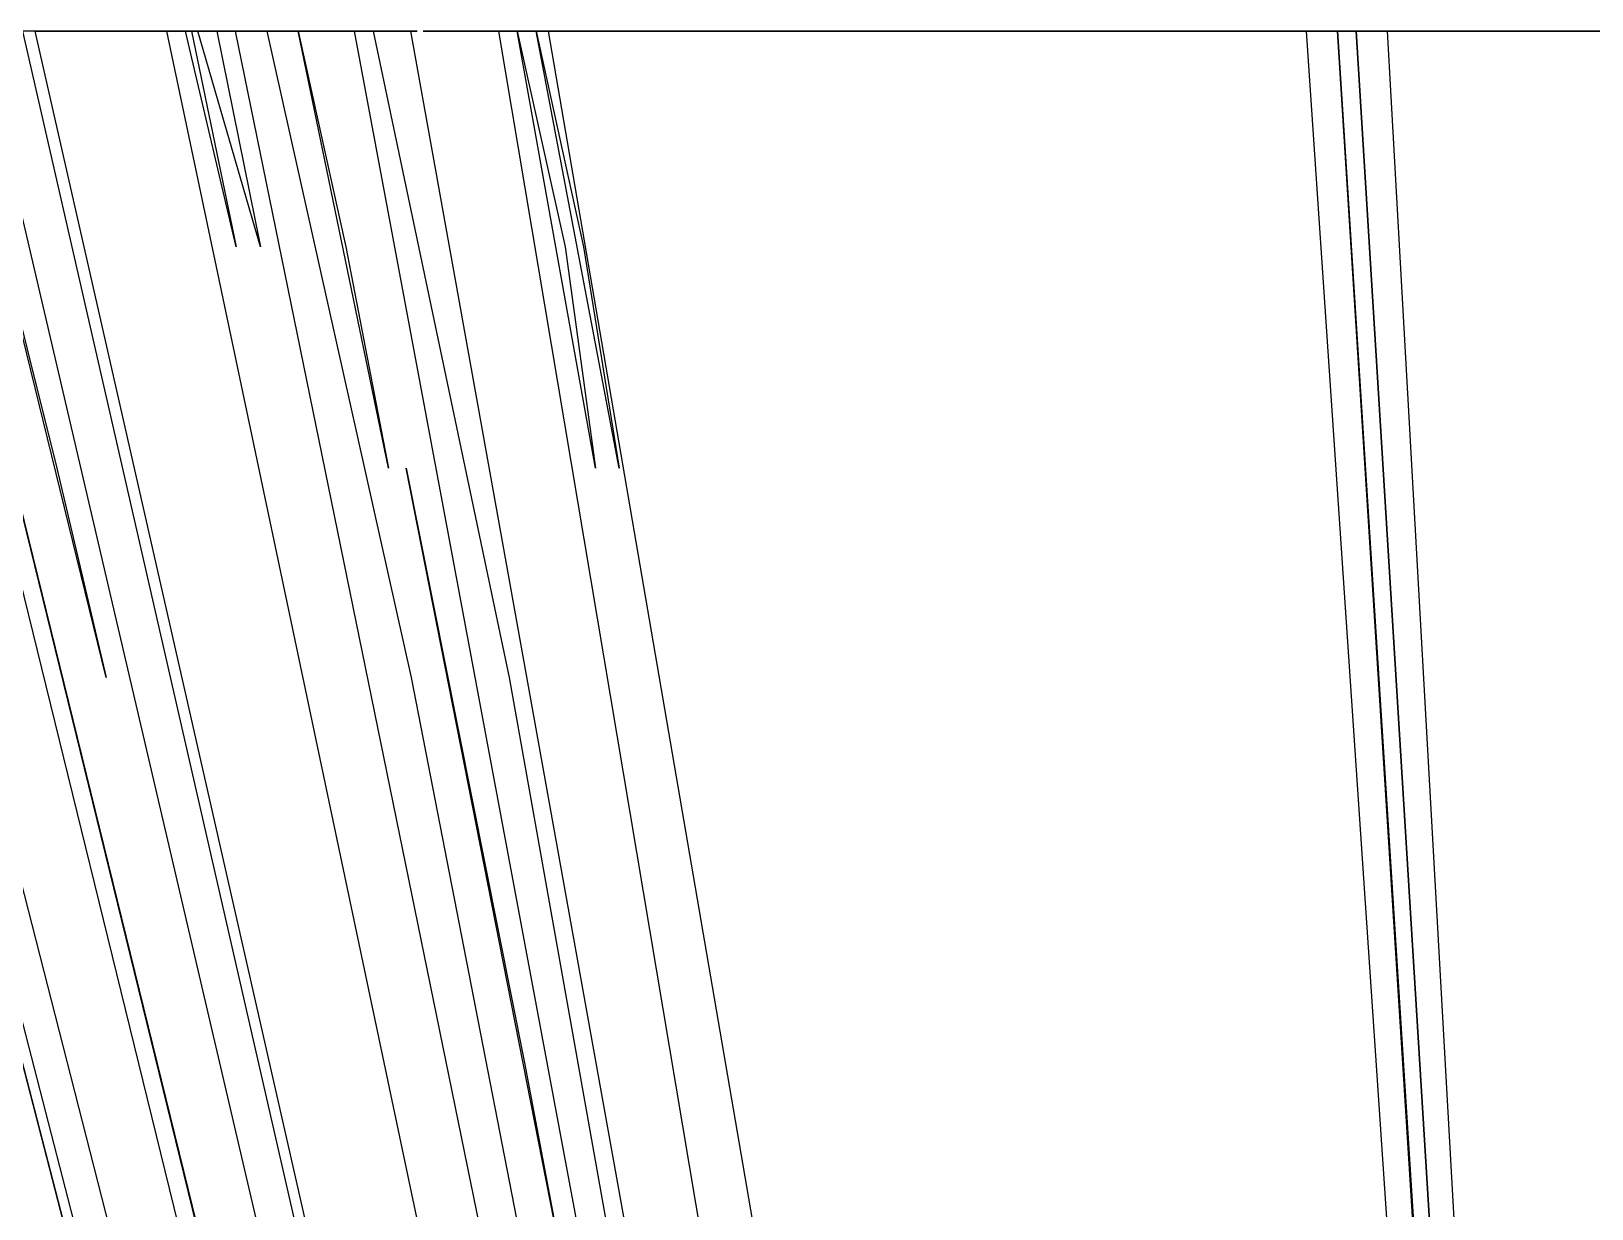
# Model space of a CAD drawing. Extents: x -11977 to 11953, y 2004 to 30000.
# Drawn here: x -6788 to -946, y 25590 to 30000 of the extents above; entities that cross this region are included whole.
import ezdxf

# ---------------------------------------------------------------- set-up
doc = ezdxf.new("R2010")
doc.units = 0

msp = doc.modelspace()

# ---------------------------------------------------------------- linework, layer by layer
for p, q in [((-4355.6701, 17154.6392), (-7640.625, 30000)), ((-7335.9375, 30000), (-4330.2491, 17765.1246)), ((-5711.3744, 23658.7678), (-7265.625, 30000)), ((-7265.625, 30000), (-5850, 24233.0097)), ((-6507.1823, 27580.1105), (-7101.5625, 30000)), ((-7101.5625, 30000), (-6692.0455, 28363.6364)), ((-3447.3214, 14857.1429), (-6984.375, 30000)), ((-6562.5, 30000, 278.5714), (-6820.3125, 30000, 278.5714)), ((-6820.3125, 30000, 207.1429), (-2135.3612, 9490.4943)), ((-2093.2203, 9401.1299), (-6773.4375, 30000, 82.1429)), ((-6773.4375, 30000, 82.1429), (-6773.4375, 30000, 236.9048)), ((-6773.4375, 30000, 236.9048), (-6679.6875, 30000, 278.5714)), ((-6703.125, 30000, 1082.1429), (-6398.4375, 30000, 1082.1429)), ((-6609.375, 30000, 1105.9524), (-6703.125, 30000, 1094.0476)), ((-6703.125, 30000, 1094.0476), (-6585.9375, 30000, 1088.0952)), ((-6679.6875, 30000, 1082.1429), (-6703.125, 30000, 1082.1429)), ((-6679.6875, 30000, 278.5714), (-6562.5, 30000, 278.5714)), ((-6585.9375, 30000, 1088.0952), (-6679.6875, 30000, 1082.1429)), ((-6328.125, 30000, 1088.0952), (-6609.375, 30000, 1094.0476)), ((-6609.375, 30000, 1094.0476), (-6304.6875, 30000, 1105.9524)), ((-6304.6875, 30000, 1105.9524), (-6609.375, 30000, 1105.9524)), ((-6210.9375, 30000, 278.5714), (-6468.75, 30000, 278.5714)), ((-6468.75, 30000, 278.5714), (-6304.6875, 30000, 266.6667)), ((-6398.4375, 30000, 1082.1429), (-6328.125, 30000, 1088.0952)), ((-6234.375, 30000, 1540.4762), (-6398.4375, 30000, 1546.4286)), ((-6398.4375, 30000, 1546.4286), (-6375, 30000, 1540.4762)), ((-6281.25, 30000, 808.3333), (-6375, 30000, 772.619)), ((-6375, 30000, 772.619), (-6375, 30000, 689.2857)), ((-6375, 30000, 689.2857), (-6281.25, 30000, 570.2381)), ((-6375, 30000, 1540.4762), (-6234.375, 30000, 1540.4762)), ((-6281.25, 30000, 570.2381), (-6351.5625, 30000, 564.2857)), ((-6351.5625, 30000, 564.2857), (-6281.25, 30000, 338.0952)), ((-6257.8125, 30000, 897.619), (-6328.125, 30000, 850)), ((-6328.125, 30000, 850), (-6281.25, 30000, 808.3333)), ((-6257.8125, 30000, 486.9048), (-6328.125, 30000, 498.8095)), ((-6328.125, 30000, 498.8095), (-6257.8125, 30000, 492.8571)), ((-6304.6875, 30000, 266.6667), (-6281.25, 30000, 165.4762)), ((-6234.375, 30000, 510.7143), (-6304.6875, 30000, 516.6667)), ((-6304.6875, 30000, 516.6667), (-6281.25, 30000, 540.4762)), ((-6281.25, 30000, 165.4762), (-2217.8112, 10712.4464)), ((-6281.25, 30000, 332.1429), (-6281.25, 30000, 463.0952)), ((-6281.25, 30000, 463.0952), (-6234.375, 30000, 475)), ((-6281.25, 30000, 338.0952), (-6281.25, 30000, 332.1429)), ((-6281.25, 30000, 540.4762), (-6234.375, 30000, 516.6667)), ((-6210.9375, 30000, 94.0476), (-6257.8125, 30000, 123.8095)), ((-6257.8125, 30000, 123.8095), (-6234.375, 30000, 272.619)), ((-5882.8125, 30000, 903.5714), (-6257.8125, 30000, 897.619)), ((-6257.8125, 30000, 492.8571), (-6257.8125, 30000, 486.9048)), ((-6234.375, 30000, 272.619), (-6164.0625, 30000, 195.2381)), ((-6234.375, 30000, 475), (-6023.4375, 30000, 445.2381)), ((-6234.375, 30000, 516.6667), (-6234.375, 30000, 510.7143)), ((-6140.625, 30000, 225), (-6210.9375, 30000, 278.5714)), ((-6187.5, 30000, 105.9524), (-6210.9375, 30000, 94.0476)), ((-6021.0526, 29192.9825), (-6210.9375, 30000)), ((-6210.9375, 30000), (-6187.5, 30000)), ((-6187.5, 30000), (-6210.9375, 30000, 82.1429)), ((-6210.9375, 30000, 82.1429), (-6187.5, 30000)), ((-5695.3125, 30000, 278.5714), (-6210.9375, 30000, 302.381)), ((-6210.9375, 30000, 302.381), (-5859.375, 30000, 284.5238)), ((-6140.625, 30000, 867.8571), (-6210.9375, 30000, 879.7619)), ((-6210.9375, 30000, 879.7619), (-6140.625, 30000, 873.8095)), ((-6164.0625, 30000), (-6187.5, 30000, 105.9524)), ((-6187.5, 30000), (-6021.0526, 29192.9825)), ((-6187.5, 30000), (-6187.5, 30000)), ((-6023.4375, 30000, 219.0476), (-6187.5, 30000, 219.0476)), ((-6187.5, 30000, 219.0476), (-6046.875, 30000, 225)), ((-5578.125, 30000), (-6164.0625, 30000)), ((-6164.0625, 30000, 195.2381), (-5859.375, 30000, 177.381)), ((-5929.8246, 29192.9825), (-6164.0625, 30000)), ((-6164.0625, 30000), (-6117.1875, 30000)), ((-6140.625, 30000), (-6164.0625, 30000)), ((-6164.0625, 30000), (-6023.4375, 30000)), ((-5390.625, 30000, 183.3333), (-6140.625, 30000, 225)), ((-5765.625, 30000), (-6140.625, 30000)), ((-6140.625, 30000, 873.8095), (-6140.625, 30000, 867.8571)), ((-6117.1875, 30000), (-6093.75, 30000)), ((-5953.125, 30000, 480.9524), (-6117.1875, 30000, 486.9048)), ((-6117.1875, 30000, 486.9048), (-5976.5625, 30000, 498.8095)), ((-6000, 30000, 635.7143), (-6117.1875, 30000, 653.5714)), ((-6117.1875, 30000, 653.5714), (-5953.125, 30000, 647.619)), ((-6000, 30000, 915.4762), (-6117.1875, 30000, 933.3333)), ((-6117.1875, 30000, 933.3333), (-6023.4375, 30000, 921.4286)), ((-6093.75, 30000), (-5929.8246, 29192.9825)), ((-5742.1875, 30000, 844.0476), (-6093.75, 30000, 873.8095)), ((-6093.75, 30000, 873.8095), (-5812.5, 30000, 873.8095)), ((-6000, 30000, 742.8571), (-6093.75, 30000, 742.8571)), ((-6093.75, 30000, 742.8571), (-6070.3125, 30000, 760.7143)), ((-5976.5625, 30000, 498.8095), (-6070.3125, 30000, 504.7619)), ((-6070.3125, 30000, 504.7619), (-6046.875, 30000, 522.619)), ((-6000, 30000, 564.2857), (-6070.3125, 30000, 594.0476)), ((-6070.3125, 30000, 594.0476), (-6000, 30000, 600)), ((-6046.875, 30000, 605.9524), (-6070.3125, 30000, 623.8095)), ((-6070.3125, 30000, 623.8095), (-5976.5625, 30000, 617.8571)), ((-6000, 30000, 671.4286), (-6070.3125, 30000, 683.3333)), ((-6070.3125, 30000, 683.3333), (-6023.4375, 30000, 701.1905)), ((-6070.3125, 30000, 760.7143), (-6023.4375, 30000, 748.8095)), ((-5976.5625, 30000, 766.6667), (-6070.3125, 30000, 766.6667)), ((-6070.3125, 30000, 766.6667), (-6046.875, 30000, 784.5238)), ((-6023.4375, 30000), (-6046.875, 30000)), ((-6046.875, 30000), (-6023.4375, 30000)), ((-5929.6875, 30000, 207.1429), (-6046.875, 30000, 207.1429)), ((-6046.875, 30000, 207.1429), (-5953.125, 30000, 213.0952)), ((-6046.875, 30000, 225), (-6023.4375, 30000, 219.0476)), ((-5812.5, 30000, 475), (-6046.875, 30000, 463.0952)), ((-6046.875, 30000, 463.0952), (-5953.125, 30000, 480.9524)), ((-6046.875, 30000, 522.619), (-5906.25, 30000, 516.6667)), ((-5953.125, 30000, 534.5238), (-6046.875, 30000, 546.4286)), ((-6046.875, 30000, 546.4286), (-5929.6875, 30000, 540.4762)), ((-5976.5625, 30000, 611.9048), (-6046.875, 30000, 605.9524)), ((-6046.875, 30000, 784.5238), (-6000, 30000, 772.619)), ((-3655.3506, 18420.6642), (-6023.4375, 30000)), ((-6023.4375, 30000), (-5859.375, 30000)), ((-6023.4375, 30000), (-6023.4375, 30000)), ((-6023.4375, 30000), (-5625, 30000)), ((-6023.4375, 30000, 445.2381), (-5882.8125, 30000, 451.1905)), ((-5953.125, 30000, 647.619), (-6023.4375, 30000, 641.6667)), ((-6023.4375, 30000, 641.6667), (-6000, 30000, 635.7143)), ((-6023.4375, 30000, 701.1905), (-5953.125, 30000, 695.2381)), ((-6023.4375, 30000, 748.8095), (-6000, 30000, 742.8571)), ((-6023.4375, 30000, 921.4286), (-6000, 30000, 915.4762)), ((-5953.125, 30000, 570.2381), (-6000, 30000, 564.2857)), ((-6000, 30000, 600), (-5953.125, 30000, 576.1905)), ((-5976.5625, 30000, 677.381), (-6000, 30000, 671.4286)), ((-6000, 30000, 772.619), (-5976.5625, 30000, 766.6667)), ((-5882.8125, 30000), (-5976.5625, 30000)), ((-5976.5625, 30000), (-5953.125, 30000)), ((-5976.5625, 30000, 617.8571), (-5976.5625, 30000, 611.9048)), ((-5953.125, 30000, 695.2381), (-5976.5625, 30000, 677.381)), ((-5953.125, 30000), (-5906.25, 30000)), ((-5953.125, 30000, 213.0952), (-5929.6875, 30000, 207.1429)), ((-5929.6875, 30000, 540.4762), (-5953.125, 30000, 534.5238)), ((-5953.125, 30000, 576.1905), (-5953.125, 30000, 570.2381)), ((-5859.375, 30000), (-5906.25, 30000)), ((-5906.25, 30000), (-5365.1934, 27580.1105)), ((-5906.25, 30000), (-5882.8125, 30000)), ((-5906.25, 30000, 516.6667), (-5906.25, 30000, 492.8571)), ((-5906.25, 30000, 492.8571), (-5835.9375, 30000, 492.8571)), ((-5882.8125, 30000, 451.1905), (-5812.5, 30000, 475)), ((-5812.5, 30000, 873.8095), (-5882.8125, 30000, 903.5714)), ((-5859.375, 30000, 177.381), (-5812.5, 30000, 147.619)), ((-5859.375, 30000, 284.5238), (-5835.9375, 30000, 278.5714)), ((-5835.9375, 30000, 278.5714), (-5695.3125, 30000, 278.5714)), ((-5835.9375, 30000, 492.8571), (-5835.9375, 30000, 540.4762)), ((-5835.9375, 30000, 540.4762), (-5765.625, 30000, 552.381)), ((-5765.625, 30000, 552.381), (-5835.9375, 30000, 635.7143)), ((-5835.9375, 30000, 635.7143), (-5765.625, 30000, 647.619)), ((-5671.875, 30000, 701.1905), (-5835.9375, 30000, 808.3333)), ((-5835.9375, 30000, 808.3333), (-5835.9375, 30000, 838.0952)), ((-5835.9375, 30000, 838.0952), (-5742.1875, 30000, 844.0476)), ((-5812.5, 30000, 147.619), (-5742.1875, 30000, 159.5238)), ((-5451.1364, 28363.6364), (-5789.0625, 30000)), ((-5789.0625, 30000), (-5610.5263, 29192.9825)), ((-5625, 30000), (-5789.0625, 30000)), ((-5789.0625, 30000), (-5742.1875, 30000)), ((-5765.625, 30000, 647.619), (-5789.0625, 30000, 713.0952)), ((-5789.0625, 30000, 713.0952), (-5742.1875, 30000, 725)), ((-5742.1875, 30000, 159.5238), (-5765.625, 30000)), ((-5765.625, 30000), (-5648.4375, 30000)), ((-5742.1875, 30000), (-5765.625, 30000)), ((-5742.1875, 30000, 725), (-5695.3125, 30000, 689.2857)), ((-5648.4375, 30000), (-5718.75, 30000, 159.5238)), ((-5718.75, 30000, 159.5238), (-5531.25, 30000, 153.5714)), ((-5531.25, 30000, 177.381), (-5695.3125, 30000, 183.3333)), ((-5695.3125, 30000, 183.3333), (-5601.5625, 30000, 189.2857)), ((-5695.3125, 30000, 689.2857), (-5671.875, 30000, 701.1905)), ((-5695.3125, 30000, 570.2381), (-5695.3125, 30000, 641.6667)), ((-5695.3125, 30000, 641.6667), (-5695.3125, 30000, 576.1905)), ((-5695.3125, 30000, 576.1905), (-5695.3125, 30000, 570.2381)), ((-5671.875, 30000, 522.619), (-5671.875, 30000, 552.381)), ((-5671.875, 30000, 552.381), (-5671.875, 30000, 528.5714)), ((-5671.875, 30000, 528.5714), (-5671.875, 30000, 522.619)), ((-5460.9375, 30000, 248.8095), (-5648.4375, 30000, 248.8095)), ((-5648.4375, 30000, 248.8095), (-5531.25, 30000, 248.8095)), ((-5601.5625, 30000, 189.2857), (-5578.125, 30000, 183.3333)), ((-2972.0257, 16051.4469), (-5578.125, 30000)), ((-5578.125, 30000, 183.3333), (-5531.25, 30000, 177.381)), ((-5414.0625, 30000, 165.4762), (-5554.6875, 30000, 171.4286)), ((-5554.6875, 30000, 171.4286), (-5414.0625, 30000, 171.4286)), ((-5531.25, 30000, 153.5714), (-5460.9375, 30000, 100)), ((-5531.25, 30000, 248.8095), (-5507.8125, 30000, 242.8571)), ((-5460.9375, 30000, 100), (-5507.8125, 30000)), ((-5507.8125, 30000), (-4998.895, 27580.1105)), ((-5507.8125, 30000, 242.8571), (-5460.9375, 30000, 248.8095)), ((-5484.375, 30000, 1117.8571), (-5343.75, 30000, 1117.8571)), ((-5343.75, 30000, 1135.7143), (-5484.375, 30000, 1123.8095)), ((-5484.375, 30000, 1123.8095), (-5484.375, 30000, 1117.8571)), ((-5390.625, 30000, 100), (-5414.0625, 30000, 147.619)), ((-5414.0625, 30000, 147.619), (-5390.625, 30000, 105.9524)), ((-5414.0625, 30000, 171.4286), (-5414.0625, 30000, 165.4762)), ((-5367.1875, 30000, 141.6667), (-5390.625, 30000, 183.3333)), ((-5367.1875, 30000), (-5390.625, 30000)), ((-5390.625, 30000), (-5367.1875, 30000)), ((-5390.625, 30000, 105.9524), (-5390.625, 30000, 100)), ((-859.8425, 4913.3858), (-5367.1875, 30000, 141.6667)), ((-5367.1875, 30000), (-5367.1875, 30000)), ((-5343.75, 30000, 1117.8571), (-5343.75, 30000, 1135.7143)), ((-5085.9375, 30000, 1189.2857), (-5320.3125, 30000, 1195.2381)), ((-5320.3125, 30000, 1195.2381), (-5250, 30000, 1195.2381)), ((-4781.25, 30000, 1153.5714), (-5250, 30000, 1141.6667)), ((-5250, 30000, 1141.6667), (-5062.5, 30000, 1135.7143)), ((-5250, 30000, 1195.2381), (-5226.5625, 30000, 1189.2857)), ((-5250, 30000, 1207.1429), (-5109.375, 30000, 1207.1429)), ((-5226.5625, 30000, 1207.1429), (-5250, 30000, 1207.1429)), ((-4781.25, 30000, 1141.6667), (-5226.5625, 30000, 1141.6667)), ((-5226.5625, 30000, 1141.6667), (-4781.25, 30000, 1153.5714)), ((-5226.5625, 30000, 1189.2857), (-5085.9375, 30000, 1189.2857)), ((-5109.375, 30000, 1207.1429), (-5226.5625, 30000, 1207.1429)), ((-5062.5, 30000, 1135.7143), (-5039.0625, 30000, 1129.7619)), ((-5015.625, 30000, 141.6667), (-5039.0625, 30000, 177.381)), ((-5039.0625, 30000, 177.381), (-1016.5652, 6080.3898)), ((-5039.0625, 30000, 1129.7619), (-4781.25, 30000, 1141.6667)), ((-4992.1875, 30000, 171.4286), (-5015.625, 30000, 141.6667)), ((-2835.9375, 30000, 165.4762), (-4992.1875, 30000, 171.4286)), ((-4968.75, 30000, 34.5238), (-4992.1875, 30000, 111.9048)), ((-4992.1875, 30000, 111.9048), (-4968.75, 30000, 40.4762)), ((-4675.5682, 28363.6364), (-4968.75, 30000)), ((-4968.75, 30000), (-4789.4737, 29192.9825)), ((-4968.75, 30000, 40.4762), (-4968.75, 30000, 34.5238)), ((-4968.75, 30000, 195.2381), (-4828.125, 30000, 195.2381)), ((-4828.125, 30000, 195.2381), (-4968.75, 30000, 201.1905)), ((-4968.75, 30000, 201.1905), (-4968.75, 30000, 195.2381)), ((-4921.875, 30000), (-4945.3125, 30000, 135.7143)), ((-4945.3125, 30000, 135.7143), (-2015.625, 30000, 135.7143)), ((-4851.5625, 30000), (-4921.875, 30000)), ((-4921.875, 30000, 225), (-3984.375, 30000, 225)), ((-3984.375, 30000, 225), (-4921.875, 30000, 230.9524)), ((-4921.875, 30000, 230.9524), (-4921.875, 30000, 225)), ((-4586.9318, 28363.6364), (-4898.4375, 30000)), ((-4898.4375, 30000), (-4721.0526, 29192.9825)), ((-3862.1359, 24233.0097), (-4851.5625, 30000)), ((-4851.5625, 30000), (-4851.5625, 30000)), ((-2906.25, 30000, 189.2857), (-4289.0625, 30000, 195.2381)), ((-4289.0625, 30000, 195.2381), (-4171.875, 30000, 195.2381)), ((-4171.875, 30000, 195.2381), (-4148.4375, 30000, 189.2857)), ((-4148.4375, 30000, 189.2857), (-2906.25, 30000, 189.2857)), ((-3234.375, 30000, 225), (-3984.375, 30000, 236.9048)), ((-3984.375, 30000, 236.9048), (-1687.5, 30000, 219.0476)), ((-2578.125, 30000, 147.619), (-3843.75, 30000, 153.5714)), ((-3843.75, 30000, 153.5714), (-2648.4375, 30000, 159.5238)), ((-1828.125, 30000, 314.2857), (-3539.0625, 30000, 320.2381)), ((-3539.0625, 30000, 320.2381), (-3539.0625, 30000, 302.381)), ((-3539.0625, 30000, 302.381), (-3164.0625, 30000, 290.4762)), ((-2625, 30000, 248.8095), (-3375, 30000, 248.8095)), ((-3375, 30000, 248.8095), (-3093.75, 30000, 236.9048)), ((-3093.75, 30000, 236.9048), (-3234.375, 30000, 225)), ((-3164.0625, 30000, 290.4762), (-3117.1875, 30000, 266.6667)), ((-3023.4375, 30000, 278.5714), (-3140.625, 30000, 278.5714)), ((-3140.625, 30000, 278.5714), (-3046.875, 30000, 284.5238)), ((-3023.4375, 30000, 302.381), (-3140.625, 30000, 302.381)), ((-3140.625, 30000, 302.381), (-3046.875, 30000, 308.3333)), ((-3117.1875, 30000, 266.6667), (-2625, 30000, 248.8095)), ((-3046.875, 30000, 284.5238), (-3023.4375, 30000, 278.5714)), ((-3046.875, 30000, 308.3333), (-3023.4375, 30000, 302.381)), ((-2882.8125, 30000, 266.6667), (-3000, 30000, 272.619)), ((-3000, 30000, 272.619), (-2906.25, 30000, 272.619)), ((-2296.875, 30000, 260.7143), (-3000, 30000, 296.4286)), ((-3000, 30000, 296.4286), (-2343.75, 30000, 302.381)), ((-2906.25, 30000, 272.619), (-2882.8125, 30000, 266.6667)), ((-2648.4375, 30000, 159.5238), (-2835.9375, 30000, 165.4762)), ((-2390.625, 30000, 153.5714), (-2601.5625, 30000, 165.4762)), ((-2601.5625, 30000, 165.4762), (-2507.8125, 30000, 159.5238)), ((-2507.8125, 30000, 159.5238), (-2578.125, 30000, 147.619)), ((-2226.5625, 30000, 171.4286), (-2390.625, 30000, 153.5714)), ((-2343.75, 30000, 302.381), (-1710.9375, 30000, 272.619)), ((-1687.5, 30000, 266.6667), (-2296.875, 30000, 260.7143)), ((-1968.75, 30000, 153.5714), (-2226.5625, 30000, 171.4286)), ((-2039.0625, 30000, 296.4286), (-2179.6875, 30000, 302.381)), ((-2179.6875, 30000, 302.381), (-2039.0625, 30000, 302.381)), ((-1734.375, 30000, 201.1905), (-2132.8125, 30000, 195.2381)), ((-2132.8125, 30000, 195.2381), (-2015.625, 30000, 177.381)), ((-2039.0625, 30000, 302.381), (-2039.0625, 30000, 296.4286)), ((-2015.625, 30000, 177.381), (-1500, 30000, 189.2857)), ((-2015.625, 30000, 135.7143), (-719.0889, 10828.6334)), ((-1851.5625, 30000, 171.4286), (-1968.75, 30000, 171.4286)), ((-1968.75, 30000, 171.4286), (-1968.75, 30000, 153.5714)), ((-1968.75, 30000, 1302.381), (-1757.8125, 30000, 1302.381)), ((-1945.3125, 30000, 1302.381), (-1968.75, 30000, 1302.381)), ((-1968.75, 30000, 1314.2857), (-1781.25, 30000, 1326.1905)), ((-1781.25, 30000, 1326.1905), (-1968.75, 30000, 1320.2381)), ((-1968.75, 30000, 1320.2381), (-1968.75, 30000, 1314.2857)), ((-1757.8125, 30000, 1302.381), (-1945.3125, 30000, 1302.381)), ((-304.9228, 4818.5328), (-1898.4375, 30000, 171.4286)), ((-1898.4375, 30000, 171.4286), (-248.8665, 4191.4358)), ((-1710.9375, 30000, 147.619), (-1851.5625, 30000, 171.4286)), ((-1218.75, 30000, 260.7143), (-1851.5625, 30000, 296.4286)), ((-1851.5625, 30000, 296.4286), (-1195.3125, 30000, 302.381)), ((-1804.6875, 30000, 332.1429), (-1828.125, 30000, 314.2857)), ((-820.4918, 13639.3443), (-1828.125, 30000, 135.7143)), ((-1828.125, 30000, 135.7143), (-831.856, 13828.2548)), ((-1781.25, 30000, 314.2857), (-1804.6875, 30000, 332.1429)), ((-1171.875, 30000, 314.2857), (-1781.25, 30000, 314.2857)), ((-1687.5, 30000, 219.0476), (-1734.375, 30000, 201.1905)), ((-1687.5, 30000, 171.4286), (-1710.9375, 30000, 147.619)), ((-634.4902, 10828.6334), (-1710.9375, 30000, 129.7619)), ((-1710.9375, 30000, 129.7619), (2179.6875, 30000, 123.8095)), ((-1710.9375, 30000, 272.619), (-1687.5, 30000, 266.6667)), ((-398.4375, 30000, 165.4762), (-1687.5, 30000, 171.4286)), ((-1500, 30000, 189.2857), (-1640.625, 30000, 219.0476)), ((-1640.625, 30000, 219.0476), (-1476.5625, 30000, 201.1905)), ((-1523.4375, 30000, 1338.0952), (-1335.9375, 30000, 1338.0952)), ((-1500, 30000, 1332.1429), (-1523.4375, 30000, 1338.0952)), ((-1500, 30000, 1332.1429), (-1335.9375, 30000, 1338.0952)), ((-1476.5625, 30000, 1332.1429), (-1500, 30000, 1332.1429)), ((-1335.9375, 30000, 1338.0952), (-1500, 30000, 1332.1429)), ((-1476.5625, 30000, 201.1905), (-937.5, 30000, 213.0952)), ((-1335.9375, 30000, 1338.0952), (-1476.5625, 30000, 1332.1429)), ((-1218.75, 30000, 1361.9048), (-1382.8125, 30000, 1367.8571)), ((-1382.8125, 30000, 1367.8571), (-1242.1875, 30000, 1367.8571)), ((-1242.1875, 30000, 1367.8571), (-1218.75, 30000, 1361.9048)), ((-492.1875, 30000, 260.7143), (-1218.75, 30000, 260.7143)), ((-1195.3125, 30000, 302.381), (-515.625, 30000, 266.6667)), ((-703.125, 30000, 284.5238), (-1171.875, 30000, 314.2857)), ((-7571.9298, 29192.9825), (-4314.6179, 16584.7176)), ((-5610.5263, 29192.9825), (-5451.1364, 28363.6364)), ((-4789.4737, 29192.9825), (-4675.5682, 28363.6364)), ((-4721.0526, 29192.9825), (-4586.9318, 28363.6364)), ((-6692.0455, 28363.6364), (-6507.1823, 27580.1105)), ((-4815.3061, 25469.3878), (-5384.6591, 28363.6364)), ((-5384.6591, 28363.6364), (-4941.3613, 26136.1257)), ((-5365.1934, 27580.1105), (-3650.7519, 18766.9173)), ((-4998.895, 27580.1105), (-3367.5277, 18420.6642)), ((-4821.0332, 18420.6642), (-7003.2258, 26838.7097)), ((-7003.2258, 26838.7097), (-4911.6541, 18766.9173)), ((-4941.3613, 26136.1257), (-4815.3061, 25469.3878))]:
    msp.add_line(p, q)

doc.saveas('drawing.dxf')
